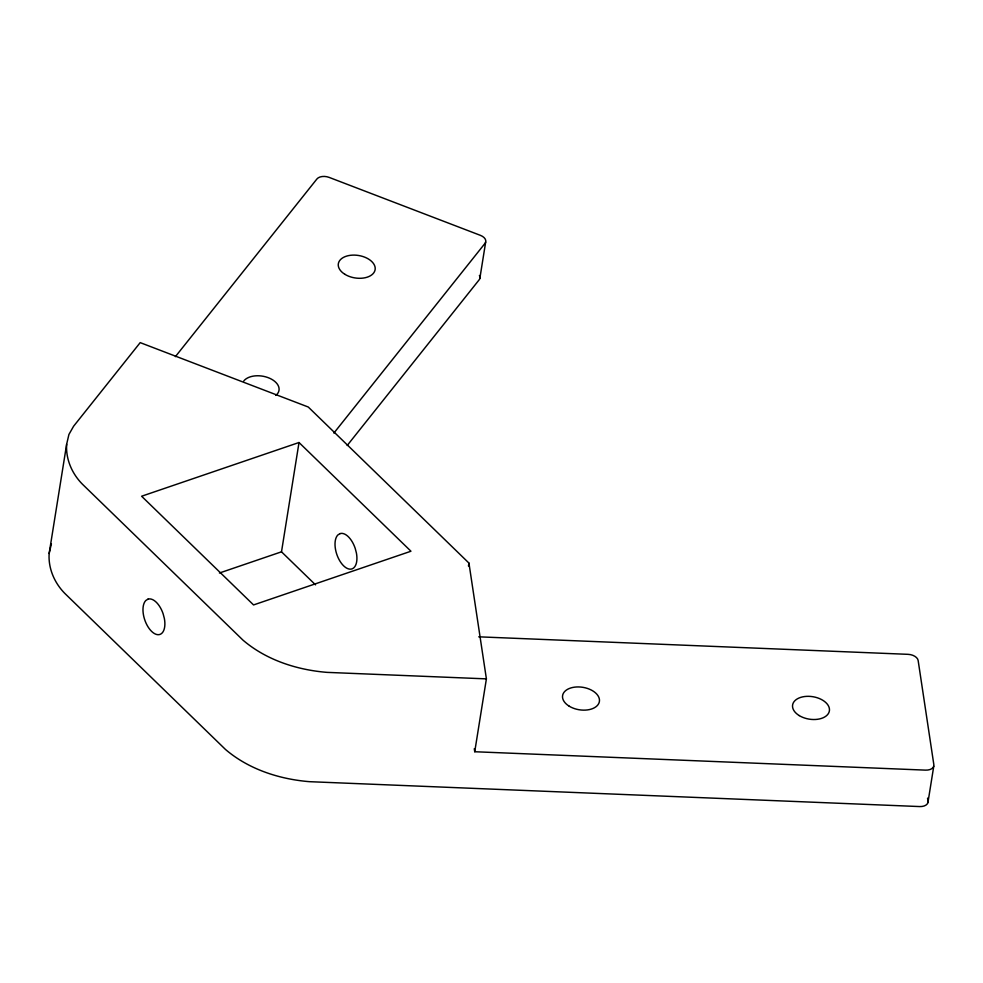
<?xml version="1.0" encoding="UTF-8"?>
<svg xmlns="http://www.w3.org/2000/svg" width="983" height="983" viewBox="0 0 983 983"><rect width="100%" height="100%" fill="white"/><g stroke="black" fill="none" stroke-linecap="round" stroke-linejoin="round"><path stroke-width="1.47" d="M927.559 798.135L928.013 801.157A9.314 5.689 9.1 0 1 919.683 806.564L309.534 781.682C279.381 779.212 248.76 769.357 225.5 749.476L64.829 593.425C54.458 582.919 48.13 568.371 49.15 553.478L66.66 444.181L68.921 434.461L73.614 426.217L140.2 342.625L308.269 407.023L468.94 563.075L486.401 678.872L474.728 751.737L925.519 770.131A9.314 5.689 9.1 0 0 933.85 764.725L918.147 660.502A9.314 5.689 9.1 0 0 908.071 654.334L478.733 636.824M315.531 584.86L281.507 551.819L299.016 442.51L141.613 496.231L253.553 604.938L410.955 551.23L299.016 442.51M479.839 278.472L485.676 242.039M468.461 566.048L468.94 563.075M927.927 802.644L933.764 766.212M49.15 553.478L51.411 543.759M175.379 356.669L316.895 179.004A9.314 5.689 9.1 0 1 329.145 177.395L480.417 235.355A9.314 5.689 9.1 0 1 484.975 243.403L333.888 433.073M347.183 445.496L479.139 279.836A9.314 5.689 9.1 0 0 479.397 275.473M219.418 573.015L281.507 551.819M486.401 678.872L327.044 672.372C296.891 669.915 266.27 660.048 243.01 640.166L82.339 484.115C71.956 473.609 65.64 459.061 66.66 444.181M474.273 748.739L474.728 751.737M243.809 380.925A18.628 11.366 9.1 0 1 269.747 378.308A18.628 11.366 9.1 0 1 275.83 395.387M148.003 599.139L145.816 600.502A18.628 9.683 71.2 0 0 151.591 631.369A18.628 9.683 71.2 0 0 164.37 618.516L163.141 613.847A18.628 9.683 71.2 0 0 148.003 599.139M340.044 533.609L337.857 534.973A18.628 9.683 71.2 0 0 343.632 565.839A18.628 9.683 71.2 0 0 356.411 552.987L355.182 548.317A18.628 9.683 71.2 0 0 340.044 533.609M569.218 706.199A18.628 11.366 9.1 0 0 599.225 702.255A18.628 11.366 9.1 0 0 574.551 687.154A18.628 11.366 9.1 0 0 569.218 706.199M799.216 715.575A18.628 11.366 9.1 0 0 829.222 711.643A18.628 11.366 9.1 0 0 804.549 696.542A18.628 11.366 9.1 0 0 799.216 715.575M344.947 274.355A18.628 11.366 9.1 0 0 374.953 270.423A18.628 11.366 9.1 0 0 350.28 255.322A18.628 11.366 9.1 0 0 344.947 274.355"/></g></svg>
